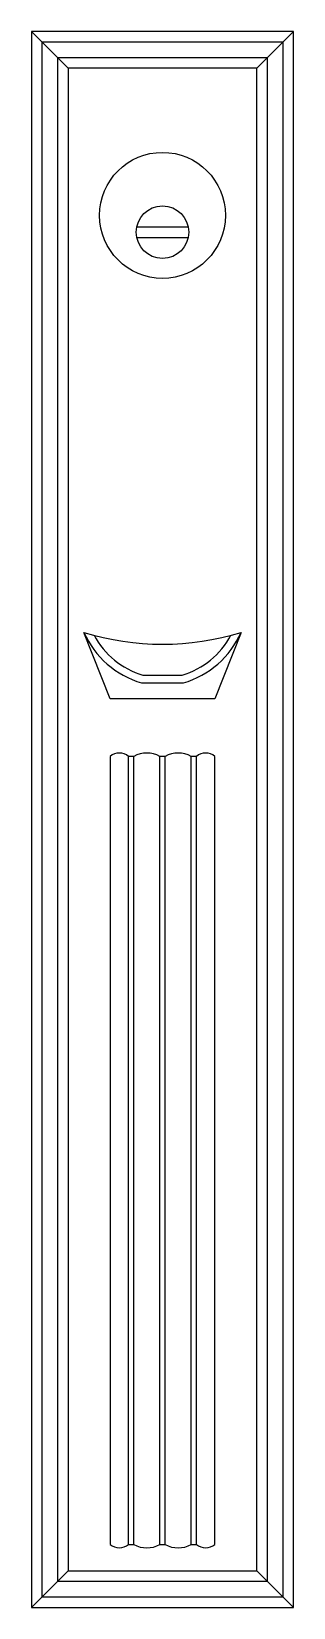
# Model space of a CAD drawing. Header units: metres. Extents: x 1616 to 1676, y 178 to 538.
import ezdxf

# ---------------------------------------------------------------- set-up
doc = ezdxf.new("R2010")
doc.units = ezdxf.units.M
doc.layers.add('3', color=3, linetype='Continuous')
doc.layers.add('7', color=7, linetype='Continuous')

msp = doc.modelspace()

# ---------------------------------------------------------------- linework, layer by layer
at = {"layer": '3'}
for p, q in [((1624.15, 529.51), (1615.75, 537.91)), ((1667.35, 529.51), (1675.75, 537.91)), ((1639.87, 493.27), (1651.63, 493.27)), ((1639.87, 490.87), (1651.63, 490.87)), ((1637.95, 192.31), (1637.95, 372.31)), ((1639.15, 192.31), (1639.15, 372.31)), ((1645.15, 192.31), (1645.15, 372.31)), ((1646.35, 192.31), (1646.35, 372.31)), ((1652.35, 192.31), (1652.35, 372.31)), ((1653.55, 192.31), (1653.55, 372.31)), ((1624.15, 186.31), (1615.75, 177.91)), ((1667.35, 186.31), (1675.75, 177.91))]:
    msp.add_line(p, q, dxfattribs=at)
for points in [[(1618.15, 180.31), (1673.35, 180.31), (1673.35, 535.51), (1618.15, 535.51)], [(1621.75, 183.91), (1669.75, 183.91), (1669.75, 531.91), (1621.75, 531.91)]]:
    msp.add_lwpolyline(points, close=True, dxfattribs=at)
msp.add_lwpolyline([(1630.07, 399.99, 0.2), (1641.23, 390.91), (1650.27, 390.91, 0.2), (1661.43, 399.99)], format="xyb", dxfattribs=at)
msp.add_circle((1645.75, 492.07), 6, dxfattribs=at)
at = {"layer": '7'}
msp.add_line((1633.75, 372.31), (1633.75, 372.31), dxfattribs=at)
for points in [[(1615.75, 177.91), (1675.75, 177.91), (1675.75, 537.91), (1615.75, 537.91)], [(1624.15, 186.31), (1667.35, 186.31), (1667.35, 529.51), (1624.15, 529.51)]]:
    msp.add_lwpolyline(points, close=True, dxfattribs=at)
msp.add_lwpolyline([(1627.75, 400.65, 0.22), (1640.98, 389.11), (1650.52, 389.11, 0.22), (1663.75, 400.65)], format="xyb", dxfattribs=at)
for points in [[(1627.75, 400.65, 0.15), (1663.75, 400.65), (1657.75, 385.51), (1633.75, 385.51)], [(1633.75, 372.31), (1633.75, 192.31, 0.37), (1637.95, 192.31), (1639.15, 192.31, 0.26), (1645.15, 192.31), (1646.35, 192.31, 0.26), (1652.35, 192.31), (1653.55, 192.31, 0.37), (1657.75, 192.31), (1657.75, 372.31, 0.37), (1653.55, 372.31), (1652.35, 372.31, 0.26), (1646.35, 372.31), (1645.15, 372.31, 0.26), (1639.15, 372.31), (1637.95, 372.31, 0.37)]]:
    msp.add_lwpolyline(points, format="xyb", close=True, dxfattribs=at)
msp.add_circle((1645.75, 495.91), 14.4, dxfattribs=at)

doc.saveas('drawing.dxf')
